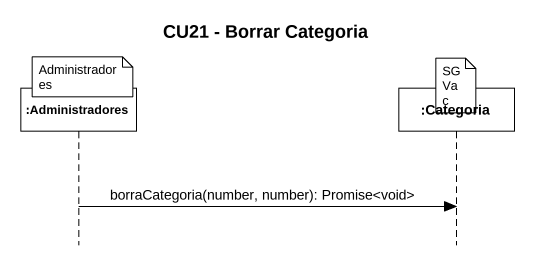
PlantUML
@startuml
title CU21 - Borrar Categoria
hide footbox
participant ":Administradores" as Administradores
participant ":Categoria" as Categoria

note over Administradores : Administradores
note over Categoria : SGVac
Administradores -> Categoria : borraCategoria(number, number): Promise<void>
@enduml
